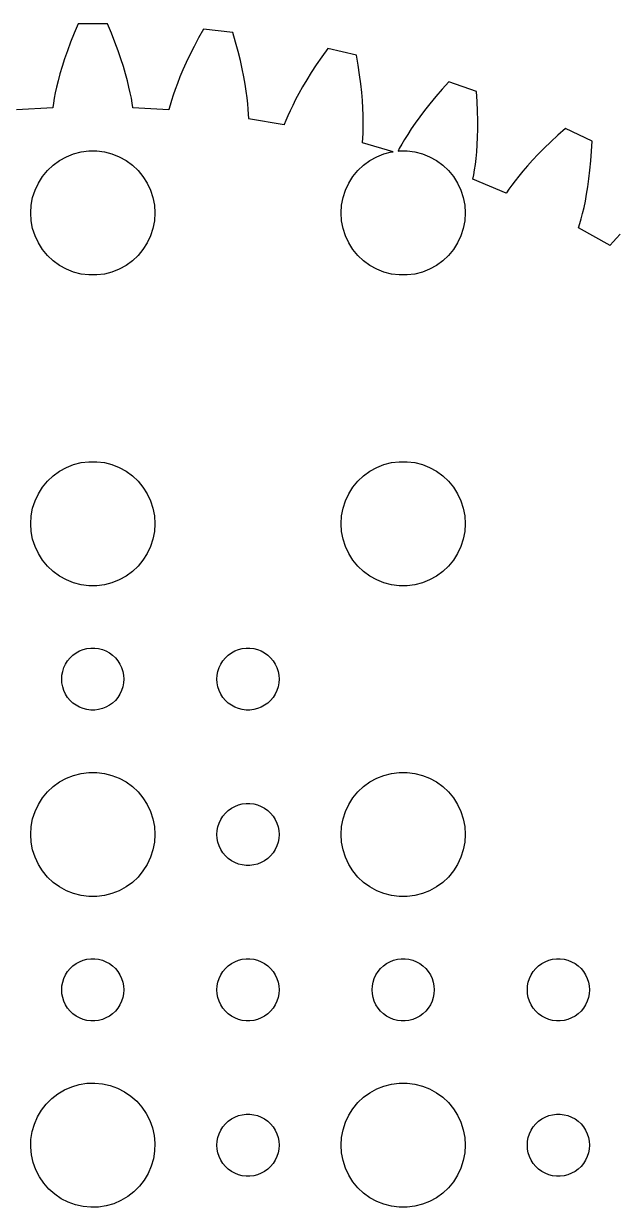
# Model space of a CAD drawing. Header units: metres. Extents: x -54 to 54, y 56 to 164.
# Drawn here: x -3.3 to 25.4, y 107 to 164.1 of the extents above; entities that cross this region are included whole.
import ezdxf

# ---------------------------------------------------------------- set-up
doc = ezdxf.new("R2010")
doc.units = ezdxf.units.M

msp = doc.modelspace()

# ---------------------------------------------------------------- linework, layer by layer
for p, q in [((-0.70746, 164.137), (-0.89977, 163.683)), ((0.70746, 164.137), (-0.70746, 164.137)), ((0.89977, 163.683), (0.70746, 164.137)), ((-0.89977, 163.683), (-1.07236, 163.248)), ((1.07236, 163.248), (0.89977, 163.683)), ((5.11647, 163.446), (4.89624, 163.033)), ((5.35844, 163.876), (5.11647, 163.446)), ((6.76447, 163.718), (5.35844, 163.876)), ((6.90468, 163.245), (6.76447, 163.718)), ((-1.07236, 163.248), (-1.22618, 162.833)), ((1.22618, 162.833), (1.07236, 163.248)), ((4.89624, 163.033), (4.69691, 162.638)), ((7.02747, 162.793), (6.90468, 163.245)), ((11.357, 162.937), (11.0684, 162.537)), ((12.7364, 162.623), (11.357, 162.937)), ((-1.36227, 162.438), (-1.48166, 162.065)), ((-1.22618, 162.833), (-1.36227, 162.438)), ((1.36227, 162.438), (1.22618, 162.833)), ((1.48166, 162.065), (1.36227, 162.438)), ((4.69691, 162.638), (4.51752, 162.261)), ((7.13385, 162.363), (7.02747, 162.793)), ((7.22493, 161.956), (7.13385, 162.363)), ((11.0684, 162.537), (10.8033, 162.151)), ((12.8228, 162.137), (12.7364, 162.623)), ((-1.58534, 161.714), (-1.67439, 161.384)), ((-1.48166, 162.065), (-1.58534, 161.714)), ((1.58534, 161.714), (1.48166, 162.065)), ((1.67439, 161.384), (1.58534, 161.714)), ((4.35709, 161.904), (4.21471, 161.566)), ((4.51752, 162.261), (4.35709, 161.904)), ((7.30177, 161.572), (7.22493, 161.956)), ((10.5609, 161.781), (10.3405, 161.427)), ((10.8033, 162.151), (10.5609, 161.781)), ((12.8942, 161.674), (12.8228, 162.137)), ((-1.67439, 161.384), (-1.74988, 161.078)), ((1.74988, 161.078), (1.67439, 161.384)), ((4.08936, 161.249), (3.98003, 160.953)), ((4.21471, 161.566), (4.08936, 161.249)), ((7.36545, 161.211), (7.30177, 161.572)), ((7.41708, 160.874), (7.36545, 161.211)), ((10.3405, 161.427), (10.1411, 161.089)), ((12.9518, 161.235), (12.8942, 161.674)), ((12.9967, 160.82), (12.9518, 161.235)), ((17.2127, 161.333), (16.8811, 160.968)), ((18.5482, 160.866), (17.2127, 161.333)), ((-1.81288, 160.795), (-1.86449, 160.535)), ((-1.74988, 161.078), (-1.81288, 160.795)), ((1.81288, 160.795), (1.74988, 161.078)), ((1.86449, 160.535), (1.81288, 160.795)), ((3.88571, 160.678), (3.80534, 160.426)), ((3.98003, 160.953), (3.88571, 160.678)), ((7.45778, 160.561), (7.41708, 160.874)), ((7.48868, 160.272), (7.45778, 160.561)), ((9.96176, 160.77), (9.80168, 160.469)), ((10.1411, 161.089), (9.96176, 160.77)), ((13.0301, 160.43), (12.9967, 160.82)), ((16.5744, 160.614), (16.2922, 160.273)), ((16.8811, 160.968), (16.5744, 160.614)), ((18.5796, 160.373), (18.5482, 160.866)), ((-1.93741, 160.073), (-3.6815, 159.98)), ((-1.90581, 160.299), (-1.93796, 160.088)), ((-1.93796, 160.088), (-1.93741, 160.073)), ((-1.86449, 160.535), (-1.90581, 160.299)), ((1.90581, 160.299), (1.86449, 160.535)), ((1.93796, 160.088), (1.90581, 160.299)), ((1.93758, 160.078), (1.93796, 160.088)), ((3.6812, 159.976), (1.93758, 160.078)), ((3.68224, 159.99), (3.6812, 159.976)), ((3.73788, 160.196), (3.68224, 159.99)), ((3.80534, 160.426), (3.73788, 160.196)), ((7.51086, 160.008), (7.48868, 160.272)), ((7.52553, 159.769), (7.51086, 160.008)), ((9.6599, 160.187), (9.53543, 159.925)), ((9.80168, 160.469), (9.6599, 160.187)), ((13.0529, 160.064), (13.0301, 160.43)), ((13.0665, 159.724), (13.0529, 160.064)), ((16.2922, 160.273), (16.0334, 159.946)), ((18.5988, 159.906), (18.5796, 160.373)), ((7.53378, 159.556), (7.52553, 159.769)), ((7.5323, 159.546), (7.53378, 159.556)), ((9.25356, 159.249), (7.5323, 159.546)), ((9.33456, 159.462), (9.25615, 159.263)), ((9.42732, 159.683), (9.33456, 159.462)), ((9.53543, 159.925), (9.42732, 159.683)), ((13.0719, 159.408), (13.0665, 159.724)), ((15.7975, 159.633), (15.5835, 159.335)), ((16.0334, 159.946), (15.7975, 159.633)), ((18.6069, 159.463), (18.5988, 159.906)), ((18.6051, 159.046), (18.6069, 159.463)), ((9.25615, 159.263), (9.25356, 159.249)), ((13.0506, 158.614), (13.0628, 158.853)), ((13.0628, 158.853), (13.0703, 159.118)), ((13.0703, 159.118), (13.0719, 159.408)), ((15.3908, 159.054), (15.2183, 158.79)), ((15.5835, 159.335), (15.3908, 159.054)), ((18.5945, 158.654), (18.6051, 159.046)), ((22.8519, 159.083), (22.4815, 158.757)), ((24.1267, 158.469), (22.8519, 159.083)), ((13.0323, 158.391), (13.0349, 158.4)), ((14.523, 157.958), (13.0323, 158.391)), ((13.0349, 158.4), (13.0506, 158.614)), ((14.9308, 158.315), (14.8139, 158.106)), ((15.0652, 158.543), (14.9308, 158.315)), ((15.2183, 158.79), (15.0652, 158.543)), ((18.5516, 157.948), (18.5763, 158.288)), ((18.5763, 158.288), (18.5945, 158.654)), ((22.1372, 158.44), (21.8185, 158.133)), ((22.4815, 158.757), (22.1372, 158.44)), ((24.1028, 157.976), (24.1267, 158.469)), ((-1.60747, 157.533), (-1.27733, 157.714)), ((-1.27733, 157.714), (-0.92705, 157.853)), ((-0.92705, 157.853), (-0.56213, 157.947)), ((-0.56213, 157.947), (-0.18837, 157.994)), ((-0.18837, 157.994), (0.18837, 157.994)), ((0.18837, 157.994), (0.56213, 157.947)), ((0.56213, 157.947), (0.92705, 157.853)), ((0.92705, 157.853), (1.27733, 157.714)), ((1.27733, 157.714), (1.60747, 157.533)), ((13.3925, 157.533), (13.7227, 157.714)), ((13.7227, 157.714), (14.0729, 157.853)), ((14.0729, 157.853), (14.4379, 157.947)), ((14.4379, 157.947), (14.523, 157.958)), ((14.8139, 158.106), (14.7505, 157.986)), ((14.7505, 157.986), (14.8116, 157.994)), ((14.8116, 157.994), (15.1884, 157.994)), ((15.1884, 157.994), (15.5621, 157.947)), ((15.5621, 157.947), (15.927, 157.853)), ((15.927, 157.853), (16.2773, 157.714)), ((16.2773, 157.714), (16.6075, 157.533)), ((18.5217, 157.634), (18.5516, 157.948)), ((21.5247, 157.836), (21.2552, 157.552)), ((21.8185, 158.133), (21.5247, 157.836)), ((24.0695, 157.509), (24.1028, 157.976)), ((-2.1869, 157.054), (-1.91226, 157.312)), ((-1.91226, 157.312), (-1.60747, 157.533)), ((1.60747, 157.533), (1.91226, 157.312)), ((1.91226, 157.312), (2.1869, 157.054)), ((12.8131, 157.054), (13.0877, 157.312)), ((13.0877, 157.312), (13.3925, 157.533)), ((16.6075, 157.533), (16.9123, 157.312)), ((16.9123, 157.312), (17.1869, 157.054)), ((18.4505, 157.083), (18.4875, 157.345)), ((18.4875, 157.345), (18.5217, 157.634)), ((21.0093, 157.28), (20.7863, 157.022)), ((21.2552, 157.552), (21.0093, 157.28)), ((24.028, 157.069), (24.0695, 157.509)), ((-2.62891, 156.445), (-2.42705, 156.763)), ((-2.42705, 156.763), (-2.1869, 157.054)), ((2.1869, 157.054), (2.42705, 156.763)), ((2.42705, 156.763), (2.62891, 156.445)), ((12.3711, 156.445), (12.5729, 156.763)), ((12.5729, 156.763), (12.8131, 157.054)), ((17.1869, 157.054), (17.427, 156.763)), ((17.427, 156.763), (17.6289, 156.445)), ((18.3684, 156.628), (18.3721, 156.637)), ((19.9805, 155.955), (18.3684, 156.628)), ((18.3721, 156.637), (18.4116, 156.847)), ((18.4116, 156.847), (18.4505, 157.083)), ((20.5853, 156.779), (20.4056, 156.551)), ((20.7863, 157.022), (20.5853, 156.779)), ((23.9251, 156.266), (23.9795, 156.654)), ((23.9795, 156.654), (24.028, 157.069)), ((-2.90575, 155.746), (-2.78932, 156.104)), ((-2.78932, 156.104), (-2.62891, 156.445)), ((2.62891, 156.445), (2.78932, 156.104)), ((2.78932, 156.104), (2.90575, 155.746)), ((12.0942, 155.746), (12.2107, 156.104)), ((12.2107, 156.104), (12.3711, 156.445)), ((17.6289, 156.445), (17.7893, 156.104)), ((17.7893, 156.104), (17.9057, 155.746)), ((20.1069, 156.145), (19.9861, 155.968)), ((20.2464, 156.339), (20.1069, 156.145)), ((20.4056, 156.551), (20.2464, 156.339)), ((23.866, 155.904), (23.9251, 156.266)), ((-2.97633, 155.376), (-2.90575, 155.746)), ((2.90575, 155.746), (2.97633, 155.376)), ((12.0237, 155.376), (12.0942, 155.746)), ((17.9057, 155.746), (17.9763, 155.376)), ((19.9861, 155.968), (19.9805, 155.955)), ((23.7385, 155.26), (23.8034, 155.569)), ((23.8034, 155.569), (23.866, 155.904)), ((-3, 155), (-2.97633, 155.376)), ((-2.97633, 154.624), (-3, 155)), ((2.97633, 155.376), (3, 155)), ((3, 155), (2.97633, 154.624)), ((12, 155), (12.0237, 155.376)), ((12.0237, 154.624), (12, 155)), ((17.9763, 155.376), (18, 155)), ((18, 155), (17.9763, 154.624)), ((23.6061, 154.721), (23.6723, 154.978)), ((23.6723, 154.978), (23.7385, 155.26)), ((-2.90575, 154.254), (-2.97633, 154.624)), ((2.97633, 154.624), (2.90575, 154.254)), ((12.0942, 154.254), (12.0237, 154.624)), ((17.9763, 154.624), (17.9057, 154.254)), ((23.4736, 154.278), (23.4782, 154.286)), ((25.0002, 153.429), (23.4736, 154.278)), ((23.4782, 154.286), (23.541, 154.491)), ((23.541, 154.491), (23.6061, 154.721)), ((-2.78932, 153.896), (-2.90575, 154.254)), ((-2.62891, 153.555), (-2.78932, 153.896)), ((2.78932, 153.896), (2.62891, 153.555)), ((2.90575, 154.254), (2.78932, 153.896)), ((12.2107, 153.896), (12.0942, 154.254)), ((12.3711, 153.555), (12.2107, 153.896)), ((17.7893, 153.896), (17.6289, 153.555)), ((17.9057, 154.254), (17.7893, 153.896)), ((25.3075, 153.781), (25.147, 153.603)), ((25.4894, 153.974), (25.3075, 153.781)), ((-2.42705, 153.237), (-2.62891, 153.555)), ((-2.1869, 152.946), (-2.42705, 153.237)), ((2.42705, 153.237), (2.1869, 152.946)), ((2.62891, 153.555), (2.42705, 153.237)), ((12.5729, 153.237), (12.3711, 153.555)), ((12.8131, 152.946), (12.5729, 153.237)), ((17.427, 153.237), (17.1869, 152.946)), ((17.6289, 153.555), (17.427, 153.237)), ((25.0072, 153.441), (25.0002, 153.429)), ((25.147, 153.603), (25.0072, 153.441)), ((-1.91226, 152.688), (-2.1869, 152.946)), ((-1.60747, 152.467), (-1.91226, 152.688)), ((1.91226, 152.688), (1.60747, 152.467)), ((2.1869, 152.946), (1.91226, 152.688)), ((13.0877, 152.688), (12.8131, 152.946)), ((13.3925, 152.467), (13.0877, 152.688)), ((16.9123, 152.688), (16.6075, 152.467)), ((17.1869, 152.946), (16.9123, 152.688)), ((-1.27733, 152.286), (-1.60747, 152.467)), ((-0.92705, 152.147), (-1.27733, 152.286)), ((-0.56213, 152.053), (-0.92705, 152.147)), ((-0.18837, 152.006), (-0.56213, 152.053)), ((0.18837, 152.006), (-0.18837, 152.006)), ((0.56213, 152.053), (0.18837, 152.006)), ((0.92705, 152.147), (0.56213, 152.053)), ((1.27733, 152.286), (0.92705, 152.147)), ((1.60747, 152.467), (1.27733, 152.286)), ((13.7227, 152.286), (13.3925, 152.467)), ((14.0729, 152.147), (13.7227, 152.286)), ((14.4379, 152.053), (14.0729, 152.147)), ((14.8116, 152.006), (14.4379, 152.053)), ((15.1884, 152.006), (14.8116, 152.006)), ((15.5621, 152.053), (15.1884, 152.006)), ((15.927, 152.147), (15.5621, 152.053)), ((16.2773, 152.286), (15.927, 152.147)), ((16.6075, 152.467), (16.2773, 152.286)), ((-1.27733, 142.714), (-0.92705, 142.853)), ((-0.92705, 142.853), (-0.56213, 142.947)), ((-0.56213, 142.947), (-0.18837, 142.994)), ((-0.18837, 142.994), (0.18837, 142.994)), ((0.18837, 142.994), (0.56213, 142.947)), ((0.56213, 142.947), (0.92705, 142.853)), ((0.92705, 142.853), (1.27733, 142.714)), ((13.7227, 142.714), (14.0729, 142.853)), ((14.0729, 142.853), (14.4379, 142.947)), ((14.4379, 142.947), (14.8116, 142.994)), ((14.8116, 142.994), (15.1884, 142.994)), ((15.1884, 142.994), (15.5621, 142.947)), ((15.5621, 142.947), (15.927, 142.853)), ((15.927, 142.853), (16.2773, 142.714)), ((-2.1869, 142.054), (-1.91226, 142.312)), ((-1.91226, 142.312), (-1.60747, 142.533)), ((-1.60747, 142.533), (-1.27733, 142.714)), ((1.27733, 142.714), (1.60747, 142.533)), ((1.60747, 142.533), (1.91226, 142.312)), ((1.91226, 142.312), (2.1869, 142.054)), ((12.8131, 142.054), (13.0877, 142.312)), ((13.0877, 142.312), (13.3925, 142.533)), ((13.3925, 142.533), (13.7227, 142.714)), ((16.2773, 142.714), (16.6075, 142.533)), ((16.6075, 142.533), (16.9123, 142.312)), ((16.9123, 142.312), (17.1869, 142.054)), ((-2.62891, 141.445), (-2.42705, 141.763)), ((-2.42705, 141.763), (-2.1869, 142.054)), ((2.1869, 142.054), (2.42705, 141.763)), ((2.42705, 141.763), (2.62891, 141.445)), ((12.3711, 141.445), (12.5729, 141.763)), ((12.5729, 141.763), (12.8131, 142.054)), ((17.1869, 142.054), (17.427, 141.763)), ((17.427, 141.763), (17.6289, 141.445)), ((-2.78932, 141.104), (-2.62891, 141.445)), ((2.62891, 141.445), (2.78932, 141.104)), ((12.2107, 141.104), (12.3711, 141.445)), ((17.6289, 141.445), (17.7893, 141.104)), ((-2.97633, 140.376), (-2.90575, 140.746)), ((-2.90575, 140.746), (-2.78932, 141.104)), ((2.78932, 141.104), (2.90575, 140.746)), ((2.90575, 140.746), (2.97633, 140.376)), ((12.0237, 140.376), (12.0942, 140.746)), ((12.0942, 140.746), (12.2107, 141.104)), ((17.7893, 141.104), (17.9057, 140.746)), ((17.9057, 140.746), (17.9763, 140.376)), ((-3, 140), (-2.97633, 140.376)), ((-2.97633, 139.624), (-3, 140)), ((2.97633, 140.376), (3, 140)), ((3, 140), (2.97633, 139.624)), ((12, 140), (12.0237, 140.376)), ((12.0237, 139.624), (12, 140)), ((17.9763, 140.376), (18, 140)), ((18, 140), (17.9763, 139.624)), ((-2.90575, 139.254), (-2.97633, 139.624)), ((2.97633, 139.624), (2.90575, 139.254)), ((12.0942, 139.254), (12.0237, 139.624)), ((17.9763, 139.624), (17.9057, 139.254)), ((-2.78932, 138.896), (-2.90575, 139.254)), ((-2.62891, 138.555), (-2.78932, 138.896)), ((2.78932, 138.896), (2.62891, 138.555)), ((2.90575, 139.254), (2.78932, 138.896)), ((12.2107, 138.896), (12.0942, 139.254)), ((12.3711, 138.555), (12.2107, 138.896)), ((17.7893, 138.896), (17.6289, 138.555)), ((17.9057, 139.254), (17.7893, 138.896)), ((-2.42705, 138.237), (-2.62891, 138.555)), ((2.62891, 138.555), (2.42705, 138.237)), ((12.5729, 138.237), (12.3711, 138.555)), ((17.6289, 138.555), (17.427, 138.237)), ((-2.1869, 137.946), (-2.42705, 138.237)), ((-1.91226, 137.688), (-2.1869, 137.946)), ((2.1869, 137.946), (1.91226, 137.688)), ((2.42705, 138.237), (2.1869, 137.946)), ((12.8131, 137.946), (12.5729, 138.237)), ((13.0877, 137.688), (12.8131, 137.946)), ((17.1869, 137.946), (16.9123, 137.688)), ((17.427, 138.237), (17.1869, 137.946)), ((-1.60747, 137.467), (-1.91226, 137.688)), ((-1.27733, 137.286), (-1.60747, 137.467)), ((-0.92705, 137.147), (-1.27733, 137.286)), ((-0.56213, 137.053), (-0.92705, 137.147)), ((0.92705, 137.147), (0.56213, 137.053)), ((1.27733, 137.286), (0.92705, 137.147)), ((1.60747, 137.467), (1.27733, 137.286)), ((1.91226, 137.688), (1.60747, 137.467)), ((13.3925, 137.467), (13.0877, 137.688)), ((13.7227, 137.286), (13.3925, 137.467)), ((14.0729, 137.147), (13.7227, 137.286)), ((14.4379, 137.053), (14.0729, 137.147)), ((15.927, 137.147), (15.5621, 137.053)), ((16.2773, 137.286), (15.927, 137.147)), ((16.6075, 137.467), (16.2773, 137.286)), ((16.9123, 137.688), (16.6075, 137.467)), ((-0.18837, 137.006), (-0.56213, 137.053)), ((0.18837, 137.006), (-0.18837, 137.006)), ((0.56213, 137.053), (0.18837, 137.006)), ((14.8116, 137.006), (14.4379, 137.053)), ((15.1884, 137.006), (14.8116, 137.006)), ((15.5621, 137.053), (15.1884, 137.006)), ((-0.95613, 133.656), (-0.80373, 133.766)), ((-0.80373, 133.766), (-0.63866, 133.857)), ((-0.63866, 133.857), (-0.46352, 133.927)), ((-0.46352, 133.927), (-0.28107, 133.973)), ((-0.28107, 133.973), (-0.09418, 133.997)), ((-0.09418, 133.997), (0.09418, 133.997)), ((0.09418, 133.997), (0.28107, 133.973)), ((0.28107, 133.973), (0.46352, 133.927)), ((0.46352, 133.927), (0.63866, 133.857)), ((0.63866, 133.857), (0.80373, 133.766)), ((0.80373, 133.766), (0.95613, 133.656)), ((6.54385, 133.656), (6.69626, 133.766)), ((6.69626, 133.766), (6.86133, 133.857)), ((6.86133, 133.857), (7.03647, 133.927)), ((7.03647, 133.927), (7.21892, 133.973)), ((7.21892, 133.973), (7.40581, 133.997)), ((7.40581, 133.997), (7.59418, 133.997)), ((7.59418, 133.997), (7.78107, 133.973)), ((7.78107, 133.973), (7.96352, 133.927)), ((7.96352, 133.927), (8.13866, 133.857)), ((8.13866, 133.857), (8.30373, 133.766)), ((8.30373, 133.766), (8.45613, 133.656)), ((-1.39465, 133.052), (-1.31445, 133.223)), ((-1.31445, 133.223), (-1.21352, 133.382)), ((-1.21352, 133.382), (-1.09344, 133.527)), ((-1.09344, 133.527), (-0.95613, 133.656)), ((0.95613, 133.656), (1.09344, 133.527)), ((1.09344, 133.527), (1.21352, 133.382)), ((1.21352, 133.382), (1.31445, 133.223)), ((1.31445, 133.223), (1.39465, 133.052)), ((6.10533, 133.052), (6.18553, 133.223)), ((6.18553, 133.223), (6.28647, 133.382)), ((6.28647, 133.382), (6.40654, 133.527)), ((6.40654, 133.527), (6.54385, 133.656)), ((8.45613, 133.656), (8.59344, 133.527)), ((8.59344, 133.527), (8.71352, 133.382)), ((8.71352, 133.382), (8.81445, 133.223)), ((8.81445, 133.223), (8.89465, 133.052)), ((-1.5, 132.5), (-1.48816, 132.688)), ((-1.48816, 132.688), (-1.45287, 132.873)), ((-1.45287, 132.873), (-1.39465, 133.052)), ((1.39465, 133.052), (1.45287, 132.873)), ((1.45287, 132.873), (1.48816, 132.688)), ((1.48816, 132.688), (1.5, 132.5)), ((6, 132.5), (6.01183, 132.688)), ((6.01183, 132.688), (6.04712, 132.873)), ((6.04712, 132.873), (6.10533, 133.052)), ((8.89465, 133.052), (8.95287, 132.873)), ((8.95287, 132.873), (8.98816, 132.688)), ((8.98816, 132.688), (9, 132.5)), ((-1.48816, 132.312), (-1.5, 132.5)), ((-1.45287, 132.127), (-1.48816, 132.312)), ((-1.39465, 131.948), (-1.45287, 132.127)), ((1.45287, 132.127), (1.39465, 131.948)), ((1.48816, 132.312), (1.45287, 132.127)), ((1.5, 132.5), (1.48816, 132.312)), ((6.01183, 132.312), (6, 132.5)), ((6.04712, 132.127), (6.01183, 132.312)), ((6.10533, 131.948), (6.04712, 132.127)), ((8.95287, 132.127), (8.89465, 131.948)), ((8.98816, 132.312), (8.95287, 132.127)), ((9, 132.5), (8.98816, 132.312)), ((-1.31445, 131.777), (-1.39465, 131.948)), ((-1.21352, 131.618), (-1.31445, 131.777)), ((-1.09344, 131.473), (-1.21352, 131.618)), ((-0.95613, 131.344), (-1.09344, 131.473)), ((1.09344, 131.473), (0.95613, 131.344)), ((1.21352, 131.618), (1.09344, 131.473)), ((1.31445, 131.777), (1.21352, 131.618)), ((1.39465, 131.948), (1.31445, 131.777)), ((6.18553, 131.777), (6.10533, 131.948)), ((6.28647, 131.618), (6.18553, 131.777)), ((6.40654, 131.473), (6.28647, 131.618)), ((6.54385, 131.344), (6.40654, 131.473)), ((8.59344, 131.473), (8.45613, 131.344)), ((8.71352, 131.618), (8.59344, 131.473)), ((8.81445, 131.777), (8.71352, 131.618)), ((8.89465, 131.948), (8.81445, 131.777)), ((-0.80373, 131.234), (-0.95613, 131.344)), ((-0.63866, 131.143), (-0.80373, 131.234)), ((-0.46352, 131.073), (-0.63866, 131.143)), ((-0.28107, 131.027), (-0.46352, 131.073)), ((-0.09418, 131.003), (-0.28107, 131.027)), ((0.09418, 131.003), (-0.09418, 131.003)), ((0.28107, 131.027), (0.09418, 131.003)), ((0.46352, 131.073), (0.28107, 131.027)), ((0.63866, 131.143), (0.46352, 131.073)), ((0.80373, 131.234), (0.63866, 131.143)), ((0.95613, 131.344), (0.80373, 131.234)), ((6.69626, 131.234), (6.54385, 131.344)), ((6.86133, 131.143), (6.69626, 131.234)), ((7.03647, 131.073), (6.86133, 131.143)), ((7.21892, 131.027), (7.03647, 131.073)), ((7.40581, 131.003), (7.21892, 131.027)), ((7.59418, 131.003), (7.40581, 131.003)), ((7.78107, 131.027), (7.59418, 131.003)), ((7.96352, 131.073), (7.78107, 131.027)), ((8.13866, 131.143), (7.96352, 131.073)), ((8.30373, 131.234), (8.13866, 131.143)), ((8.45613, 131.344), (8.30373, 131.234)), ((-0.56213, 127.947), (-0.18837, 127.994)), ((-0.18837, 127.994), (0.18837, 127.994)), ((0.18837, 127.994), (0.56213, 127.947)), ((14.4379, 127.947), (14.8116, 127.994)), ((14.8116, 127.994), (15.1884, 127.994)), ((15.1884, 127.994), (15.5621, 127.947)), ((-1.91226, 127.312), (-1.60747, 127.533)), ((-1.60747, 127.533), (-1.27733, 127.714)), ((-1.27733, 127.714), (-0.92705, 127.853)), ((-0.92705, 127.853), (-0.56213, 127.947)), ((0.56213, 127.947), (0.92705, 127.853)), ((0.92705, 127.853), (1.27733, 127.714)), ((1.27733, 127.714), (1.60747, 127.533)), ((1.60747, 127.533), (1.91226, 127.312)), ((13.0877, 127.312), (13.3925, 127.533)), ((13.3925, 127.533), (13.7227, 127.714)), ((13.7227, 127.714), (14.0729, 127.853)), ((14.0729, 127.853), (14.4379, 127.947)), ((15.5621, 127.947), (15.927, 127.853)), ((15.927, 127.853), (16.2773, 127.714)), ((16.2773, 127.714), (16.6075, 127.533)), ((16.6075, 127.533), (16.9123, 127.312)), ((-2.42705, 126.763), (-2.1869, 127.054)), ((-2.1869, 127.054), (-1.91226, 127.312)), ((1.91226, 127.312), (2.1869, 127.054)), ((2.1869, 127.054), (2.42705, 126.763)), ((12.5729, 126.763), (12.8131, 127.054)), ((12.8131, 127.054), (13.0877, 127.312)), ((16.9123, 127.312), (17.1869, 127.054)), ((17.1869, 127.054), (17.427, 126.763)), ((-2.78932, 126.104), (-2.62891, 126.445)), ((-2.62891, 126.445), (-2.42705, 126.763)), ((2.42705, 126.763), (2.62891, 126.445)), ((2.62891, 126.445), (2.78932, 126.104)), ((6.69626, 126.266), (6.86133, 126.357)), ((6.86133, 126.357), (7.03647, 126.427)), ((7.03647, 126.427), (7.21892, 126.473)), ((7.21892, 126.473), (7.40581, 126.497)), ((7.40581, 126.497), (7.59418, 126.497)), ((7.59418, 126.497), (7.78107, 126.473)), ((7.78107, 126.473), (7.96352, 126.427)), ((7.96352, 126.427), (8.13866, 126.357)), ((8.13866, 126.357), (8.30373, 126.266)), ((12.2107, 126.104), (12.3711, 126.445)), ((12.3711, 126.445), (12.5729, 126.763)), ((17.427, 126.763), (17.6289, 126.445)), ((17.6289, 126.445), (17.7893, 126.104)), ((-2.97633, 125.376), (-2.90575, 125.746)), ((-2.90575, 125.746), (-2.78932, 126.104)), ((2.78932, 126.104), (2.90575, 125.746)), ((2.90575, 125.746), (2.97633, 125.376)), ((6.10533, 125.552), (6.18553, 125.723)), ((6.18553, 125.723), (6.28647, 125.882)), ((6.28647, 125.882), (6.40654, 126.027)), ((6.40654, 126.027), (6.54385, 126.156)), ((6.54385, 126.156), (6.69626, 126.266)), ((8.30373, 126.266), (8.45613, 126.156)), ((8.45613, 126.156), (8.59344, 126.027)), ((8.59344, 126.027), (8.71352, 125.882)), ((8.71352, 125.882), (8.81445, 125.723)), ((8.81445, 125.723), (8.89465, 125.552)), ((12.0237, 125.376), (12.0942, 125.746)), ((12.0942, 125.746), (12.2107, 126.104)), ((17.7893, 126.104), (17.9057, 125.746)), ((17.9057, 125.746), (17.9763, 125.376)), ((-3, 125), (-2.97633, 125.376)), ((2.97633, 125.376), (3, 125)), ((6, 125), (6.01183, 125.188)), ((6.01183, 125.188), (6.04712, 125.373)), ((6.04712, 125.373), (6.10533, 125.552)), ((8.89465, 125.552), (8.95287, 125.373)), ((8.95287, 125.373), (8.98816, 125.188)), ((8.98816, 125.188), (9, 125)), ((12, 125), (12.0237, 125.376)), ((17.9763, 125.376), (18, 125)), ((-2.97633, 124.624), (-3, 125)), ((-2.90575, 124.254), (-2.97633, 124.624)), ((2.97633, 124.624), (2.90575, 124.254)), ((3, 125), (2.97633, 124.624)), ((6.01183, 124.812), (6, 125)), ((6.04712, 124.627), (6.01183, 124.812)), ((6.10533, 124.448), (6.04712, 124.627)), ((8.95287, 124.627), (8.89465, 124.448)), ((8.98816, 124.812), (8.95287, 124.627)), ((9, 125), (8.98816, 124.812)), ((12.0237, 124.624), (12, 125)), ((12.0942, 124.254), (12.0237, 124.624)), ((17.9763, 124.624), (17.9057, 124.254)), ((18, 125), (17.9763, 124.624)), ((-2.78932, 123.896), (-2.90575, 124.254)), ((2.90575, 124.254), (2.78932, 123.896)), ((6.18553, 124.277), (6.10533, 124.448)), ((6.28647, 124.118), (6.18553, 124.277)), ((6.40654, 123.973), (6.28647, 124.118)), ((8.71352, 124.118), (8.59344, 123.973)), ((8.81445, 124.277), (8.71352, 124.118)), ((8.89465, 124.448), (8.81445, 124.277)), ((12.2107, 123.896), (12.0942, 124.254)), ((17.9057, 124.254), (17.7893, 123.896)), ((-2.62891, 123.555), (-2.78932, 123.896)), ((-2.42705, 123.237), (-2.62891, 123.555)), ((2.62891, 123.555), (2.42705, 123.237)), ((2.78932, 123.896), (2.62891, 123.555)), ((6.54385, 123.844), (6.40654, 123.973)), ((6.69626, 123.734), (6.54385, 123.844)), ((6.86133, 123.643), (6.69626, 123.734)), ((7.03647, 123.573), (6.86133, 123.643)), ((7.21892, 123.527), (7.03647, 123.573)), ((7.40581, 123.503), (7.21892, 123.527)), ((7.59418, 123.503), (7.40581, 123.503)), ((7.78107, 123.527), (7.59418, 123.503)), ((7.96352, 123.573), (7.78107, 123.527)), ((8.13866, 123.643), (7.96352, 123.573)), ((8.30373, 123.734), (8.13866, 123.643)), ((8.45613, 123.844), (8.30373, 123.734)), ((8.59344, 123.973), (8.45613, 123.844)), ((12.3711, 123.555), (12.2107, 123.896)), ((12.5729, 123.237), (12.3711, 123.555)), ((17.6289, 123.555), (17.427, 123.237)), ((17.7893, 123.896), (17.6289, 123.555)), ((-2.1869, 122.946), (-2.42705, 123.237)), ((-1.91226, 122.688), (-2.1869, 122.946)), ((2.1869, 122.946), (1.91226, 122.688)), ((2.42705, 123.237), (2.1869, 122.946)), ((12.8131, 122.946), (12.5729, 123.237)), ((13.0877, 122.688), (12.8131, 122.946)), ((17.1869, 122.946), (16.9123, 122.688)), ((17.427, 123.237), (17.1869, 122.946)), ((-1.60747, 122.467), (-1.91226, 122.688)), ((-1.27733, 122.286), (-1.60747, 122.467)), ((-0.92705, 122.147), (-1.27733, 122.286)), ((1.27733, 122.286), (0.92705, 122.147)), ((1.60747, 122.467), (1.27733, 122.286)), ((1.91226, 122.688), (1.60747, 122.467)), ((13.3925, 122.467), (13.0877, 122.688)), ((13.7227, 122.286), (13.3925, 122.467)), ((14.0729, 122.147), (13.7227, 122.286)), ((16.2773, 122.286), (15.927, 122.147)), ((16.6075, 122.467), (16.2773, 122.286)), ((16.9123, 122.688), (16.6075, 122.467)), ((-0.56213, 122.053), (-0.92705, 122.147)), ((-0.18837, 122.006), (-0.56213, 122.053)), ((0.18837, 122.006), (-0.18837, 122.006)), ((0.56213, 122.053), (0.18837, 122.006)), ((0.92705, 122.147), (0.56213, 122.053)), ((14.4379, 122.053), (14.0729, 122.147)), ((14.8116, 122.006), (14.4379, 122.053)), ((15.1884, 122.006), (14.8116, 122.006)), ((15.5621, 122.053), (15.1884, 122.006)), ((15.927, 122.147), (15.5621, 122.053)), ((-0.80373, 118.766), (-0.63866, 118.857)), ((-0.63866, 118.857), (-0.46352, 118.927)), ((-0.46352, 118.927), (-0.28107, 118.973)), ((-0.28107, 118.973), (-0.09418, 118.997)), ((-0.09418, 118.997), (0.09418, 118.997)), ((0.09418, 118.997), (0.28107, 118.973)), ((0.28107, 118.973), (0.46352, 118.927)), ((0.46352, 118.927), (0.63866, 118.857)), ((0.63866, 118.857), (0.80373, 118.766)), ((6.69626, 118.766), (6.86133, 118.857)), ((6.86133, 118.857), (7.03647, 118.927)), ((7.03647, 118.927), (7.21892, 118.973)), ((7.21892, 118.973), (7.40581, 118.997)), ((7.40581, 118.997), (7.59418, 118.997)), ((7.59418, 118.997), (7.78107, 118.973)), ((7.78107, 118.973), (7.96352, 118.927)), ((7.96352, 118.927), (8.13866, 118.857)), ((8.13866, 118.857), (8.30373, 118.766)), ((14.1963, 118.766), (14.3613, 118.857)), ((14.3613, 118.857), (14.5365, 118.927)), ((14.5365, 118.927), (14.7189, 118.973)), ((14.7189, 118.973), (14.9058, 118.997)), ((14.9058, 118.997), (15.0942, 118.997)), ((15.0942, 118.997), (15.2811, 118.973)), ((15.2811, 118.973), (15.4635, 118.927)), ((15.4635, 118.927), (15.6387, 118.857)), ((15.6387, 118.857), (15.8037, 118.766)), ((21.6963, 118.766), (21.8613, 118.857)), ((21.8613, 118.857), (22.0365, 118.927)), ((22.0365, 118.927), (22.2189, 118.973)), ((22.2189, 118.973), (22.4058, 118.997)), ((22.4058, 118.997), (22.5942, 118.997)), ((22.5942, 118.997), (22.7811, 118.973)), ((22.7811, 118.973), (22.9635, 118.927)), ((22.9635, 118.927), (23.1387, 118.857)), ((23.1387, 118.857), (23.3037, 118.766)), ((-1.31445, 118.223), (-1.21352, 118.382)), ((-1.21352, 118.382), (-1.09344, 118.527)), ((-1.09344, 118.527), (-0.95613, 118.656)), ((-0.95613, 118.656), (-0.80373, 118.766)), ((0.80373, 118.766), (0.95613, 118.656)), ((0.95613, 118.656), (1.09344, 118.527)), ((1.09344, 118.527), (1.21352, 118.382)), ((1.21352, 118.382), (1.31445, 118.223)), ((6.18553, 118.223), (6.28647, 118.382)), ((6.28647, 118.382), (6.40654, 118.527)), ((6.40654, 118.527), (6.54385, 118.656)), ((6.54385, 118.656), (6.69626, 118.766)), ((8.30373, 118.766), (8.45613, 118.656)), ((8.45613, 118.656), (8.59344, 118.527)), ((8.59344, 118.527), (8.71352, 118.382)), ((8.71352, 118.382), (8.81445, 118.223)), ((13.6855, 118.223), (13.7865, 118.382)), ((13.7865, 118.382), (13.9065, 118.527)), ((13.9065, 118.527), (14.0439, 118.656)), ((14.0439, 118.656), (14.1963, 118.766)), ((15.8037, 118.766), (15.9561, 118.656)), ((15.9561, 118.656), (16.0934, 118.527)), ((16.0934, 118.527), (16.2135, 118.382)), ((16.2135, 118.382), (16.3145, 118.223)), ((21.1855, 118.223), (21.2865, 118.382)), ((21.2865, 118.382), (21.4065, 118.527)), ((21.4065, 118.527), (21.5439, 118.656)), ((21.5439, 118.656), (21.6963, 118.766)), ((23.3037, 118.766), (23.4561, 118.656)), ((23.4561, 118.656), (23.5934, 118.527)), ((23.5934, 118.527), (23.7135, 118.382)), ((23.7135, 118.382), (23.8145, 118.223)), ((-1.48816, 117.688), (-1.45287, 117.873)), ((-1.45287, 117.873), (-1.39465, 118.052)), ((-1.39465, 118.052), (-1.31445, 118.223)), ((1.31445, 118.223), (1.39465, 118.052)), ((1.39465, 118.052), (1.45287, 117.873)), ((1.45287, 117.873), (1.48816, 117.688)), ((6.01183, 117.688), (6.04712, 117.873)), ((6.04712, 117.873), (6.10533, 118.052)), ((6.10533, 118.052), (6.18553, 118.223)), ((8.81445, 118.223), (8.89465, 118.052)), ((8.89465, 118.052), (8.95287, 117.873)), ((8.95287, 117.873), (8.98816, 117.688)), ((13.5118, 117.688), (13.5471, 117.873)), ((13.5471, 117.873), (13.6053, 118.052)), ((13.6053, 118.052), (13.6855, 118.223)), ((16.3145, 118.223), (16.3947, 118.052)), ((16.3947, 118.052), (16.4529, 117.873)), ((16.4529, 117.873), (16.4882, 117.688)), ((21.0118, 117.688), (21.0471, 117.873)), ((21.0471, 117.873), (21.1053, 118.052)), ((21.1053, 118.052), (21.1855, 118.223)), ((23.8145, 118.223), (23.8947, 118.052)), ((23.8947, 118.052), (23.9529, 117.873)), ((23.9529, 117.873), (23.9882, 117.688)), ((-1.5, 117.5), (-1.48816, 117.688)), ((-1.48816, 117.312), (-1.5, 117.5)), ((-1.45287, 117.127), (-1.48816, 117.312)), ((1.48816, 117.312), (1.45287, 117.127)), ((1.48816, 117.688), (1.5, 117.5)), ((1.5, 117.5), (1.48816, 117.312)), ((6, 117.5), (6.01183, 117.688)), ((6.01183, 117.312), (6, 117.5)), ((6.04712, 117.127), (6.01183, 117.312)), ((8.98816, 117.312), (8.95287, 117.127)), ((8.98816, 117.688), (9, 117.5)), ((9, 117.5), (8.98816, 117.312)), ((13.5, 117.5), (13.5118, 117.688)), ((13.5118, 117.312), (13.5, 117.5)), ((13.5471, 117.127), (13.5118, 117.312)), ((16.4882, 117.312), (16.4529, 117.127)), ((16.4882, 117.688), (16.5, 117.5)), ((16.5, 117.5), (16.4882, 117.312)), ((21, 117.5), (21.0118, 117.688)), ((21.0118, 117.312), (21, 117.5)), ((21.0471, 117.127), (21.0118, 117.312)), ((23.9882, 117.312), (23.9529, 117.127)), ((23.9882, 117.688), (24, 117.5)), ((24, 117.5), (23.9882, 117.312)), ((-1.39465, 116.948), (-1.45287, 117.127)), ((-1.31445, 116.777), (-1.39465, 116.948)), ((-1.21352, 116.618), (-1.31445, 116.777)), ((-1.09344, 116.473), (-1.21352, 116.618)), ((1.21352, 116.618), (1.09344, 116.473)), ((1.31445, 116.777), (1.21352, 116.618)), ((1.39465, 116.948), (1.31445, 116.777)), ((1.45287, 117.127), (1.39465, 116.948)), ((6.10533, 116.948), (6.04712, 117.127)), ((6.18553, 116.777), (6.10533, 116.948)), ((6.28647, 116.618), (6.18553, 116.777)), ((6.40654, 116.473), (6.28647, 116.618)), ((8.71352, 116.618), (8.59344, 116.473)), ((8.81445, 116.777), (8.71352, 116.618)), ((8.89465, 116.948), (8.81445, 116.777)), ((8.95287, 117.127), (8.89465, 116.948)), ((13.6053, 116.948), (13.5471, 117.127)), ((13.6855, 116.777), (13.6053, 116.948)), ((13.7865, 116.618), (13.6855, 116.777)), ((13.9065, 116.473), (13.7865, 116.618)), ((16.2135, 116.618), (16.0934, 116.473)), ((16.3145, 116.777), (16.2135, 116.618)), ((16.3947, 116.948), (16.3145, 116.777)), ((16.4529, 117.127), (16.3947, 116.948)), ((21.1053, 116.948), (21.0471, 117.127)), ((21.1855, 116.777), (21.1053, 116.948)), ((21.2865, 116.618), (21.1855, 116.777)), ((21.4065, 116.473), (21.2865, 116.618)), ((23.7135, 116.618), (23.5934, 116.473)), ((23.8145, 116.777), (23.7135, 116.618)), ((23.8947, 116.948), (23.8145, 116.777)), ((23.9529, 117.127), (23.8947, 116.948)), ((-0.95613, 116.344), (-1.09344, 116.473)), ((-0.80373, 116.234), (-0.95613, 116.344)), ((-0.63866, 116.143), (-0.80373, 116.234)), ((-0.46352, 116.073), (-0.63866, 116.143)), ((-0.28107, 116.027), (-0.46352, 116.073)), ((-0.09418, 116.003), (-0.28107, 116.027)), ((0.09418, 116.003), (-0.09418, 116.003)), ((0.28107, 116.027), (0.09418, 116.003)), ((0.46352, 116.073), (0.28107, 116.027)), ((0.63866, 116.143), (0.46352, 116.073)), ((0.80373, 116.234), (0.63866, 116.143)), ((0.95613, 116.344), (0.80373, 116.234)), ((1.09344, 116.473), (0.95613, 116.344)), ((6.54385, 116.344), (6.40654, 116.473)), ((6.69626, 116.234), (6.54385, 116.344)), ((6.86133, 116.143), (6.69626, 116.234)), ((7.03647, 116.073), (6.86133, 116.143)), ((7.21892, 116.027), (7.03647, 116.073)), ((7.40581, 116.003), (7.21892, 116.027)), ((7.59418, 116.003), (7.40581, 116.003)), ((7.78107, 116.027), (7.59418, 116.003)), ((7.96352, 116.073), (7.78107, 116.027)), ((8.13866, 116.143), (7.96352, 116.073)), ((8.30373, 116.234), (8.13866, 116.143)), ((8.45613, 116.344), (8.30373, 116.234)), ((8.59344, 116.473), (8.45613, 116.344)), ((14.0439, 116.344), (13.9065, 116.473)), ((14.1963, 116.234), (14.0439, 116.344)), ((14.3613, 116.143), (14.1963, 116.234)), ((14.5365, 116.073), (14.3613, 116.143)), ((14.7189, 116.027), (14.5365, 116.073)), ((14.9058, 116.003), (14.7189, 116.027)), ((15.0942, 116.003), (14.9058, 116.003)), ((15.2811, 116.027), (15.0942, 116.003)), ((15.4635, 116.073), (15.2811, 116.027)), ((15.6387, 116.143), (15.4635, 116.073)), ((15.8037, 116.234), (15.6387, 116.143)), ((15.9561, 116.344), (15.8037, 116.234)), ((16.0934, 116.473), (15.9561, 116.344)), ((21.5439, 116.344), (21.4065, 116.473)), ((21.6963, 116.234), (21.5439, 116.344)), ((21.8613, 116.143), (21.6963, 116.234)), ((22.0365, 116.073), (21.8613, 116.143)), ((22.2189, 116.027), (22.0365, 116.073)), ((22.4058, 116.003), (22.2189, 116.027)), ((22.5942, 116.003), (22.4058, 116.003)), ((22.7811, 116.027), (22.5942, 116.003)), ((22.9635, 116.073), (22.7811, 116.027)), ((23.1387, 116.143), (22.9635, 116.073)), ((23.3037, 116.234), (23.1387, 116.143)), ((23.4561, 116.344), (23.3037, 116.234)), ((23.5934, 116.473), (23.4561, 116.344)), ((-1.68625, 112.481), (-1.36197, 112.673)), ((-1.36197, 112.673), (-1.0162, 112.823)), ((-1.0162, 112.823), (-0.65442, 112.928)), ((-0.65442, 112.928), (-0.28232, 112.987)), ((-0.28232, 112.987), (0.09422, 112.999)), ((0.09422, 112.999), (0.4693, 112.963)), ((0.4693, 112.963), (0.83696, 112.881)), ((0.83696, 112.881), (1.19144, 112.753)), ((1.19144, 112.753), (1.52711, 112.582)), ((1.52711, 112.582), (1.83871, 112.37)), ((13.3925, 112.533), (13.7227, 112.714)), ((13.7227, 112.714), (14.0729, 112.853)), ((14.0729, 112.853), (14.4379, 112.947)), ((14.4379, 112.947), (14.8116, 112.994)), ((14.8116, 112.994), (15.1884, 112.994)), ((15.1884, 112.994), (15.5621, 112.947)), ((15.5621, 112.947), (15.927, 112.853)), ((15.927, 112.853), (16.2773, 112.714)), ((16.2773, 112.714), (16.6075, 112.533)), ((-2.25032, 111.984), (-1.98393, 112.25)), ((-1.98393, 112.25), (-1.68625, 112.481)), ((1.83871, 112.37), (2.12131, 112.121)), ((2.12131, 112.121), (2.37045, 111.839)), ((12.5729, 111.763), (12.8131, 112.054)), ((12.8131, 112.054), (13.0877, 112.312)), ((13.0877, 112.312), (13.3925, 112.533)), ((16.6075, 112.533), (16.9123, 112.312)), ((16.9123, 112.312), (17.1869, 112.054)), ((17.1869, 112.054), (17.427, 111.763)), ((-2.673, 111.362), (-2.48123, 111.686)), ((-2.48123, 111.686), (-2.25032, 111.984)), ((2.37045, 111.839), (2.58221, 111.527)), ((2.58221, 111.527), (2.75325, 111.191)), ((6.86133, 111.357), (7.03647, 111.427)), ((7.03647, 111.427), (7.21892, 111.473)), ((7.21892, 111.473), (7.40581, 111.497)), ((7.40581, 111.497), (7.59418, 111.497)), ((7.59418, 111.497), (7.78107, 111.473)), ((7.78107, 111.473), (7.96352, 111.427)), ((7.96352, 111.427), (8.13866, 111.357)), ((12.2107, 111.104), (12.3711, 111.445)), ((12.3711, 111.445), (12.5729, 111.763)), ((17.427, 111.763), (17.6289, 111.445)), ((17.6289, 111.445), (17.7893, 111.104)), ((21.8613, 111.357), (22.0365, 111.427)), ((22.0365, 111.427), (22.2189, 111.473)), ((22.2189, 111.473), (22.4058, 111.497)), ((22.4058, 111.497), (22.5942, 111.497)), ((22.5942, 111.497), (22.7811, 111.473)), ((22.7811, 111.473), (22.9635, 111.427)), ((22.9635, 111.427), (23.1387, 111.357)), ((-2.92773, 110.654), (-2.82263, 111.016)), ((-2.82263, 111.016), (-2.673, 111.362)), ((2.75325, 111.191), (2.88087, 110.837)), ((6.18553, 110.723), (6.28647, 110.882)), ((6.28647, 110.882), (6.40654, 111.027)), ((6.40654, 111.027), (6.54385, 111.156)), ((6.54385, 111.156), (6.69626, 111.266)), ((6.69626, 111.266), (6.86133, 111.357)), ((8.13866, 111.357), (8.30373, 111.266)), ((8.30373, 111.266), (8.45613, 111.156)), ((8.45613, 111.156), (8.59344, 111.027)), ((8.59344, 111.027), (8.71352, 110.882)), ((8.71352, 110.882), (8.81445, 110.723)), ((12.0942, 110.746), (12.2107, 111.104)), ((17.7893, 111.104), (17.9057, 110.746)), ((21.1855, 110.723), (21.2865, 110.882)), ((21.2865, 110.882), (21.4065, 111.027)), ((21.4065, 111.027), (21.5439, 111.156)), ((21.5439, 111.156), (21.6963, 111.266)), ((21.6963, 111.266), (21.8613, 111.357)), ((23.1387, 111.357), (23.3037, 111.266)), ((23.3037, 111.266), (23.4561, 111.156)), ((23.4561, 111.156), (23.5934, 111.027)), ((23.5934, 111.027), (23.7135, 110.882)), ((23.7135, 110.882), (23.8145, 110.723)), ((-2.9985, 109.906), (-2.98668, 110.282)), ((-2.98668, 110.282), (-2.92773, 110.654)), ((2.88087, 110.837), (2.96306, 110.469)), ((2.96306, 110.469), (2.9985, 110.094)), ((6.01183, 110.188), (6.04712, 110.373)), ((6.04712, 110.373), (6.10533, 110.552)), ((6.10533, 110.552), (6.18553, 110.723)), ((8.81445, 110.723), (8.89465, 110.552)), ((8.89465, 110.552), (8.95287, 110.373)), ((8.95287, 110.373), (8.98816, 110.188)), ((12, 110), (12.0237, 110.376)), ((12.0237, 110.376), (12.0942, 110.746)), ((17.9057, 110.746), (17.9763, 110.376)), ((17.9763, 110.376), (18, 110)), ((21.0118, 110.188), (21.0471, 110.373)), ((21.0471, 110.373), (21.1053, 110.552)), ((21.1053, 110.552), (21.1855, 110.723)), ((23.8145, 110.723), (23.8947, 110.552)), ((23.8947, 110.552), (23.9529, 110.373)), ((23.9529, 110.373), (23.9882, 110.188)), ((-2.96306, 109.531), (-2.9985, 109.906)), ((2.98668, 109.718), (2.92773, 109.346)), ((2.9985, 110.094), (2.98668, 109.718)), ((6, 110), (6.01183, 110.188)), ((6.01183, 109.812), (6, 110)), ((6.04712, 109.627), (6.01183, 109.812)), ((8.98816, 109.812), (8.95287, 109.627)), ((8.98816, 110.188), (9, 110)), ((9, 110), (8.98816, 109.812)), ((12.0237, 109.624), (12, 110)), ((18, 110), (17.9763, 109.624)), ((21, 110), (21.0118, 110.188)), ((21.0118, 109.812), (21, 110)), ((21.0471, 109.627), (21.0118, 109.812)), ((23.9882, 109.812), (23.9529, 109.627)), ((23.9882, 110.188), (24, 110)), ((24, 110), (23.9882, 109.812)), ((-2.88087, 109.163), (-2.96306, 109.531)), ((-2.75325, 108.809), (-2.88087, 109.163)), ((2.92773, 109.346), (2.82263, 108.984)), ((6.10533, 109.448), (6.04712, 109.627)), ((6.18553, 109.277), (6.10533, 109.448)), ((6.28647, 109.118), (6.18553, 109.277)), ((8.81445, 109.277), (8.71352, 109.118)), ((8.89465, 109.448), (8.81445, 109.277)), ((8.95287, 109.627), (8.89465, 109.448)), ((12.0942, 109.254), (12.0237, 109.624)), ((12.2107, 108.896), (12.0942, 109.254)), ((17.9057, 109.254), (17.7893, 108.896)), ((17.9763, 109.624), (17.9057, 109.254)), ((21.1053, 109.448), (21.0471, 109.627)), ((21.1855, 109.277), (21.1053, 109.448)), ((21.2865, 109.118), (21.1855, 109.277)), ((23.8145, 109.277), (23.7135, 109.118)), ((23.8947, 109.448), (23.8145, 109.277)), ((23.9529, 109.627), (23.8947, 109.448)), ((-2.58221, 108.473), (-2.75325, 108.809)), ((2.673, 108.638), (2.48123, 108.314)), ((2.82263, 108.984), (2.673, 108.638)), ((6.40654, 108.973), (6.28647, 109.118)), ((6.54385, 108.844), (6.40654, 108.973)), ((6.69626, 108.734), (6.54385, 108.844)), ((6.86133, 108.643), (6.69626, 108.734)), ((7.03647, 108.573), (6.86133, 108.643)), ((7.21892, 108.527), (7.03647, 108.573)), ((7.96352, 108.573), (7.78107, 108.527)), ((8.13866, 108.643), (7.96352, 108.573)), ((8.30373, 108.734), (8.13866, 108.643)), ((8.45613, 108.844), (8.30373, 108.734)), ((8.59344, 108.973), (8.45613, 108.844)), ((8.71352, 109.118), (8.59344, 108.973)), ((12.3711, 108.555), (12.2107, 108.896)), ((17.7893, 108.896), (17.6289, 108.555)), ((21.4065, 108.973), (21.2865, 109.118)), ((21.5439, 108.844), (21.4065, 108.973)), ((21.6963, 108.734), (21.5439, 108.844)), ((21.8613, 108.643), (21.6963, 108.734)), ((22.0365, 108.573), (21.8613, 108.643)), ((22.2189, 108.527), (22.0365, 108.573)), ((22.9635, 108.573), (22.7811, 108.527)), ((23.1387, 108.643), (22.9635, 108.573)), ((23.3037, 108.734), (23.1387, 108.643)), ((23.4561, 108.844), (23.3037, 108.734)), ((23.5934, 108.973), (23.4561, 108.844)), ((23.7135, 109.118), (23.5934, 108.973)), ((-2.37045, 108.161), (-2.58221, 108.473)), ((-2.12131, 107.879), (-2.37045, 108.161)), ((2.25032, 108.016), (1.98393, 107.75)), ((2.48123, 108.314), (2.25032, 108.016)), ((7.40581, 108.503), (7.21892, 108.527)), ((7.59418, 108.503), (7.40581, 108.503)), ((7.78107, 108.527), (7.59418, 108.503)), ((12.5729, 108.237), (12.3711, 108.555)), ((12.8131, 107.946), (12.5729, 108.237)), ((17.427, 108.237), (17.1869, 107.946)), ((17.6289, 108.555), (17.427, 108.237)), ((22.4058, 108.503), (22.2189, 108.527)), ((22.5942, 108.503), (22.4058, 108.503)), ((22.7811, 108.527), (22.5942, 108.503)), ((-1.83871, 107.63), (-2.12131, 107.879)), ((-1.52711, 107.418), (-1.83871, 107.63)), ((-1.19144, 107.247), (-1.52711, 107.418)), ((1.68625, 107.519), (1.36197, 107.327)), ((1.98393, 107.75), (1.68625, 107.519)), ((13.0877, 107.688), (12.8131, 107.946)), ((13.3925, 107.467), (13.0877, 107.688)), ((13.7227, 107.286), (13.3925, 107.467)), ((16.6075, 107.467), (16.2773, 107.286)), ((16.9123, 107.688), (16.6075, 107.467)), ((17.1869, 107.946), (16.9123, 107.688)), ((-0.83696, 107.119), (-1.19144, 107.247)), ((-0.4693, 107.037), (-0.83696, 107.119)), ((-0.09422, 107.001), (-0.4693, 107.037)), ((0.28232, 107.013), (-0.09422, 107.001)), ((0.65442, 107.072), (0.28232, 107.013)), ((1.0162, 107.177), (0.65442, 107.072)), ((1.36197, 107.327), (1.0162, 107.177)), ((14.0729, 107.147), (13.7227, 107.286)), ((14.4379, 107.053), (14.0729, 107.147)), ((14.8116, 107.006), (14.4379, 107.053)), ((15.1884, 107.006), (14.8116, 107.006)), ((15.5621, 107.053), (15.1884, 107.006)), ((15.927, 107.147), (15.5621, 107.053)), ((16.2773, 107.286), (15.927, 107.147))]:
    msp.add_line(p, q)

doc.saveas('drawing.dxf')
